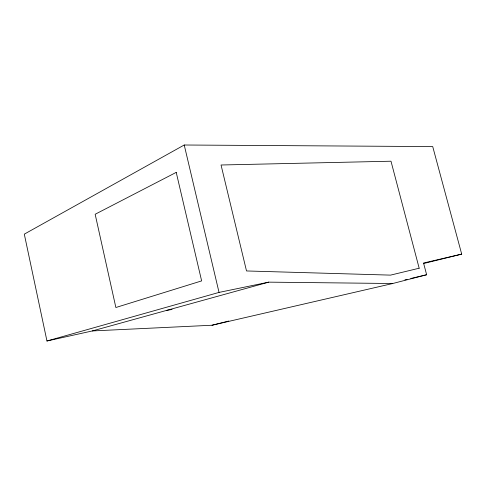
<?xml version="1.0" encoding="UTF-8"?>
<svg xmlns="http://www.w3.org/2000/svg" width="486" height="486" viewBox="0 0 486 486"><rect width="100%" height="100%" fill="white"/><g stroke="black" fill="none" stroke-linecap="round" stroke-linejoin="round"><path stroke-width="0.73" d="M184.224 145.004L24.3 234.143L46.96 340.996L92.34 330.942L268.722 282.147L392.724 283.514L426.641 274.748L423.543 263.011L461.7 254.123L432.716 146.584L184.224 145.004L219.034 292.408L46.96 340.996M92.34 330.942L212.03 325.237L228.766 321.033M423.506 263.552L461.7 254.123M212.03 325.237L392.724 283.514M219.034 292.408L268.722 282.147M166.838 310.329L172.074 309.479M426.641 274.748A336.039 2.357 -13.4 0 1 410.779 278.49M407.086 279.359A336.039 2.357 -13.4 0 1 404.881 279.881M176.218 172.378L95.159 214.265L115.868 307.51L201.635 280.902L176.218 172.378M419.175 268.217L390.55 275.125L246.517 270.957L221.045 164.997L390.993 161.212L419.175 268.217"/></g></svg>
